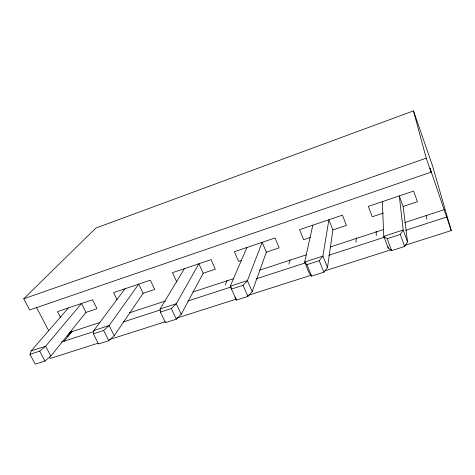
<?xml version="1.0" encoding="UTF-8"?>
<svg xmlns="http://www.w3.org/2000/svg" width="475" height="475" viewBox="0 0 475 475"><rect width="100%" height="100%" fill="white"/><g stroke="black" fill="none" stroke-linecap="round" stroke-linejoin="round"><path stroke-width="0.71" d="M356.024 242.262L356.274 237.844M327.501 267.508L322.911 256.09L304.665 262.022L309.302 273.333L311.606 276.112L323.879 272.199L327.501 267.508L332.904 229.924L328.896 219.747L322.911 256.09L319.23 260.686L306.921 264.664L304.665 262.022L312.811 225.186M117.076 299.743L113.584 292.63L150.32 280.191L154.702 289.435L143.118 293.307L114.208 335.748L108.805 340.712L98.515 343.989L93.343 333.794L93.818 330.547L124.943 288.782M288.889 264.159L290.053 259.867M60.468 317.235L57.552 311.594L92.53 299.755L97.013 308.702L85.981 312.39L50.843 356.018L44.977 361.042L35.245 364.141L29.961 354.308L31.154 350.912L68.37 307.931M252.195 291.603L247.416 280.63L230.232 286.211L236.348 300.081L247.902 296.406L252.195 291.603L266.338 252.154L262.182 242.327L247.416 280.63L243.052 285.338L231.473 289.085L230.232 286.211L246.929 247.493M225.174 284.941L227.282 280.238M184.389 268.66L160.069 309.017L160.402 312.087L165.437 322.668L176.332 319.2L181.218 314.308L203.163 273.25L215.341 269.183L211.078 259.623L172.449 272.703L176.789 282.061M382.316 201.661L383.764 236.318L388.188 248.092L391.626 250.622L404.694 246.46L407.544 241.9L403.133 206.465L399.297 195.914L403.18 230.007L407.544 241.9M387.167 238.693L400.271 234.454L403.18 230.007L383.764 236.318L387.167 238.693L391.626 250.622M67.806 336.27L71.957 331.105M64.125 341.187L71.963 331.407M451.25 230.565L430.012 168.227L431.08 172.14L29.664 309.991L23.75 298.781L95.855 228.065L413.482 110.859L432.327 165.199L451.25 230.565L404.658 245.421M160.402 312.087L171.321 308.554L176.278 303.745L198.871 263.756L203.163 273.25M93.343 333.794L103.651 330.457L109.131 325.571L138.718 284.121L143.118 293.307M29.961 354.308L39.71 351.15L45.647 346.204L81.486 303.495L85.981 312.39M23.75 298.781L426.223 158.187L413.482 110.859M241.252 260.532L238.581 261.422L234.359 251.744L275.037 237.975L279.163 247.867L266.338 252.154M310.246 237.488L303.644 239.691L299.565 229.674L342.451 215.157L346.429 225.405L332.904 229.924M383.396 213.055L372.246 216.778L368.333 206.393L413.618 191.063L417.418 201.697L403.133 206.465M69.433 332.458L99.744 322.525M129.348 312.829L165.294 301.049M192.785 292.042L233.664 278.653M259.742 270.109L306.262 254.867M330.226 247.012L383.794 229.467M404.943 222.537L444.41 209.606M31.154 350.912L45.647 346.204L50.843 356.018M93.818 330.547L109.131 325.571L114.208 335.748M160.069 309.017L176.278 303.745L181.218 314.308M61.441 342.048L93.884 331.52M123.506 321.902L160.182 309.997M187.69 301.073L231.42 286.876M256.108 278.867L305.484 262.841M328.759 255.289L384.477 237.203M405.638 230.333L446.548 217.057M98.289 343.134L50.285 358.441L49.602 357.158M109.582 339.53L165.348 321.741M176.647 318.143L236.651 299.007M247.944 295.402L311.475 275.138M324.888 270.863L391.246 249.702M39.71 351.15L44.977 361.042M36.343 307.153L48.735 330.778M103.651 330.457L108.805 340.712M171.321 308.554L176.332 319.2M243.052 285.338L247.902 296.406M235.054 297.083L236.348 300.081M306.921 264.664L311.606 276.112M319.23 260.686L323.879 272.199M400.271 234.454L404.694 246.46M426.223 158.187L431.08 172.14M426.093 215.525L426.853 219.159M388.105 246.626L388.188 248.092M376.194 231.212L376.265 235.659"/></g></svg>
